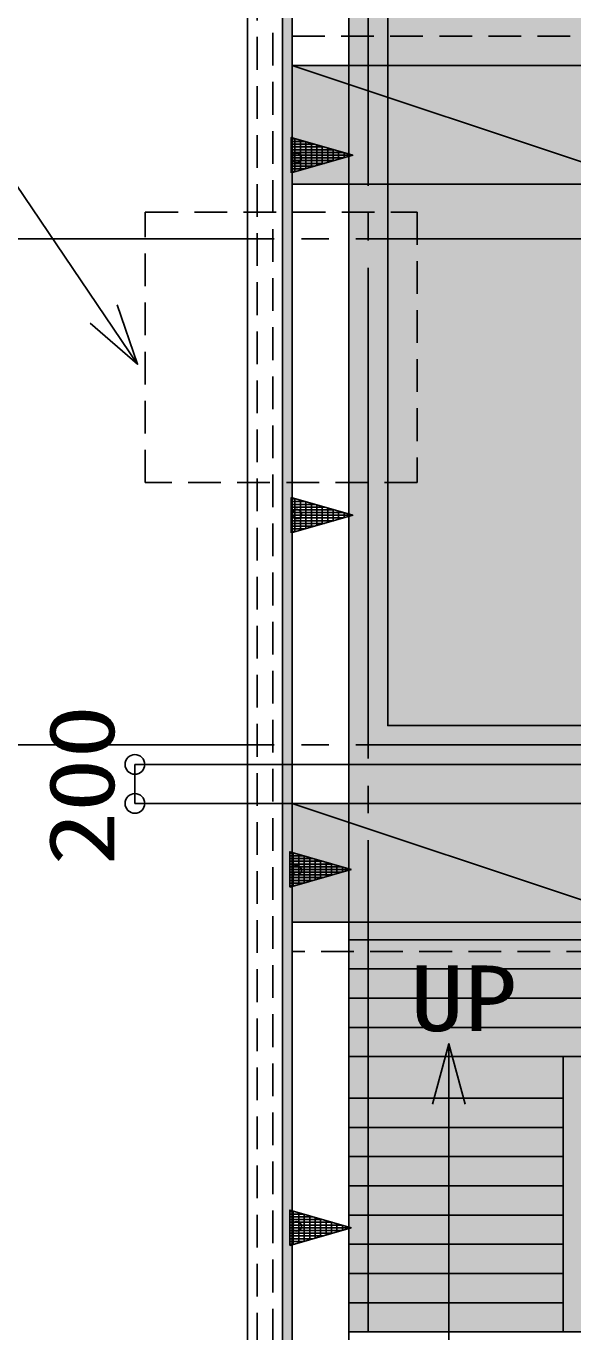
# Model space of a CAD drawing. Units: millimetres, scale not verified. Extents: x -28066 to 28517, y -19778 to 19827.
# Drawn here: x -9046 to -6240, y -4454 to 2252 of the extents above; entities that cross this region are included whole.
import ezdxf
from ezdxf.enums import TextEntityAlignment as Align

# ---------------------------------------------------------------- set-up
doc = ezdxf.new("R2010")
doc.units = ezdxf.units.MM
doc.header["$LTSCALE"] = 140
doc.linetypes.add('DASHED1', pattern=[1.8, 1.2, -0.6])
doc.linetypes.add('LONG_CHAIN', pattern=[21, 18, -1, 1, -1])
for name, color, linetype in [('0-0_単管', 5, 'Continuous'), ('0-1_基準芯', 7, 'Continuous'), ('0-2_板_18', 5, 'Continuous'), ('0-3_64', 1, 'Continuous'), ('0-4_50', 7, 'Continuous'), ('0-6_階段', 2, 'DASHED1'), ('0-9_外形線', 4, 'Continuous'), ('0-A_建て枠', 5, 'Continuous'), ('0-E_敷地', 7, 'Continuous'), ('0-F_ネット', 3, 'DASHED1'), ('1-1_中・下桟', 6, 'DASHED1')]:
    doc.layers.add(name, color=color, linetype=linetype)
doc.styles.add('ＭＳ ゴシック', font='')
doc.styles.get('ＭＳ ゴシック').set_extended_font_data('MS Gothic')

msp = doc.modelspace()

# ---------------------------------------------------------------- linework, layer by layer
at = {"layer": '0-0_単管'}
for p, q in [((-7729.6, 12549.2), (-7729.6, -5500.8)), ((-7681, 12549.2), (-7681, -5500.8)), ((-8487.8, -1739.8), (-8487.8, -1539.8)), ((-8487.8, -1539.8), (-6309.1, -1539.8)), ((-8487.8, -1739.8), (-6600.4, -1739.8))]:
    msp.add_line(p, q, dxfattribs=at)
for centre, radius in [((-7656.7, 1575.2), 24.3), ((-7656.7, -253.8), 24.3), ((-8487.8, -1539.8), 50.4), ((-8487.8, -1739.8), 50.4), ((-7656.7, -2082.8), 24.3), ((-7656.7, -3911.8), 24.3)]:
    msp.add_circle(centre, radius, dxfattribs=at)
at = {"layer": '0-0_単管', "color": 7}
for points in [[(310.3, 12260.2), (-7389.7, -4453.7), (-7389.7, 12260.2)], [(310.3, 12260.2), (-5039.7, -4453.7), (-7389.7, -4453.7)]]:
    msp.add_solid(points, dxfattribs=at)
at = {"layer": '0-1_基準芯', "linetype": 'LONG_CHAIN'}
for p, q in [((-7289.7, 15710.9), (-7289.7, -9170.4)), ((-16173.1, 1160.2), (10849.6, 1160.2)), ((-16173.1, -1439.8), (10849.6, -1439.8))]:
    msp.add_line(p, q, dxfattribs=at)
at = {"layer": '0-1_基準芯'}
for p, q in [((-6189.7, -2439.8), (-7389.7, -2439.8)), ((-6189.7, -2589.8), (-7389.7, -2589.8)), ((-6189.7, -2739.8), (-7389.7, -2739.8)), ((-6189.7, -2889.8), (-7389.7, -2889.8)), ((-6189.7, -3039.8), (-7389.7, -3039.8)), ((-6289.7, -3253.7), (-7389.7, -3253.7)), ((-6289.7, -3403.7), (-7389.7, -3403.7)), ((-6289.7, -3553.7), (-7389.7, -3553.7)), ((-6289.7, -3703.7), (-7389.7, -3703.7)), ((-6289.7, -3853.7), (-7389.7, -3853.7)), ((-6289.7, -4003.7), (-7389.7, -4003.7)), ((-6289.7, -4153.7), (-7389.7, -4153.7)), ((-6289.7, -4303.7), (-7389.7, -4303.7)), ((-7389.7, -4453.7), (-6189.7, -4453.7)), ((-6289.7, -4453.7), (-7389.7, -4453.7))]:
    msp.add_line(p, q, dxfattribs=at)
at = {"layer": '0-1_基準芯', "color": 5}
for points in [[(-7729.6, 12580.2), (-7681, -5500.8), (-7729.6, -5500.8)], [(-7729.6, 12580.2), (-7681, 12531.6), (-7681, -5500.8)]]:
    msp.add_solid(points, dxfattribs=at)
at = {"layer": '0-1_基準芯'}
for points in [[(-7681, 2050.2), (-2194, 1440.2), (-7681, 1440.2)], [(-2194, 1440.2), (-7681, 2050.2), (-1584, 2050.2)], [(-2194, -1739.8), (-7681, -2349.8), (-7681, -1739.8)], [(-2194, -1739.8), (-1584, -2349.8), (-7681, -2349.8)]]:
    msp.add_solid(points, dxfattribs=at)
at = {"layer": '0-2_板_18'}
for p, q in [((-7681, 2050.2), (-5852, 2050.2)), ((-5852, 1440.2), (-7681, 2050.2)), ((-7681, 1440.2), (-7681, 2050.2)), ((-5852, 1440.2), (-7681, 1440.2)), ((-7681, -1739.8), (-5852, -1739.8)), ((-7681, -1739.8), (-5852, -2349.8)), ((-7681, -1739.8), (-7681, -2349.8)), ((-5852, -2349.8), (-7681, -2349.8))]:
    msp.add_line(p, q, dxfattribs=at)
at = {"layer": '0-3_64'}
for p, q in [((-7661.1, 1673.2), (-7684.8, 1673.2)), ((-7612.6, 1659.2), (-7684.8, 1659.2)), ((-7564.1, 1645.2), (-7684.8, 1645.2)), ((-7515.6, 1631.2), (-7684.8, 1631.2)), ((-7467.2, 1617.2), (-7684.8, 1617.2)), ((-7666.1, 1503.6), (-7666.1, 1674.7)), ((-7638.1, 1511.7), (-7638.1, 1666.6)), ((-7610.1, 1519.8), (-7610.1, 1658.5)), ((-7582.1, 1527.9), (-7582.1, 1650.4)), ((-7554.1, 1536), (-7554.1, 1642.3)), ((-7526.1, 1544), (-7526.1, 1634.2)), ((-7498.1, 1552.1), (-7498.1, 1626.2)), ((-7470.1, 1560.2), (-7470.1, 1618.1)), ((-7442.1, 1568.3), (-7442.1, 1610)), ((-7418.7, 1603.2), (-7684.8, 1603.2)), ((-7370.2, 1589.2), (-7684.8, 1589.2)), ((-7418, 1575.2), (-7684.8, 1575.2)), ((-7466.5, 1561.2), (-7684.8, 1561.2)), ((-7515, 1547.2), (-7684.8, 1547.2)), ((-7414.1, 1576.4), (-7414.1, 1601.9)), ((-7386.1, 1584.5), (-7386.1, 1593.8)), ((-7563.5, 1533.2), (-7684.8, 1533.2)), ((-7612, 1519.2), (-7684.8, 1519.2)), ((-7660.5, 1505.2), (-7684.8, 1505.2)), ((-7661.1, -176), (-7684.8, -176)), ((-7612.6, -190), (-7684.8, -190)), ((-7666.1, -345.6), (-7666.1, -174.5)), ((-7638.1, -337.5), (-7638.1, -182.6)), ((-7610.1, -329.4), (-7610.1, -190.7)), ((-7582.1, -321.3), (-7582.1, -198.8)), ((-7564.1, -204), (-7684.8, -204)), ((-7515.6, -218), (-7684.8, -218)), ((-7467.2, -232), (-7684.8, -232)), ((-7418.7, -246), (-7684.8, -246)), ((-7370.2, -260), (-7684.8, -260)), ((-7554.1, -313.2), (-7554.1, -206.9)), ((-7526.1, -305.2), (-7526.1, -215)), ((-7498.1, -297.1), (-7498.1, -223)), ((-7470.1, -289), (-7470.1, -231.1)), ((-7442.1, -280.9), (-7442.1, -239.2)), ((-7414.1, -272.8), (-7414.1, -247.3)), ((-7386.1, -264.8), (-7386.1, -255.4)), ((-7418, -274), (-7684.8, -274)), ((-7466.5, -288), (-7684.8, -288)), ((-7515, -302), (-7684.8, -302)), ((-7563.5, -316), (-7684.8, -316)), ((-7612, -330), (-7684.8, -330)), ((-7660.5, -344), (-7684.8, -344)), ((-7669.7, -1995), (-7693.3, -1995)), ((-7621.2, -2009), (-7693.3, -2009)), ((-7674.6, -2164.6), (-7674.6, -1993.6)), ((-7646.6, -2156.6), (-7646.6, -2001.7)), ((-7618.6, -2148.5), (-7618.6, -2009.8)), ((-7572.7, -2023), (-7693.3, -2023)), ((-7524.2, -2037), (-7693.3, -2037)), ((-7475.7, -2051), (-7693.3, -2051)), ((-7427.2, -2065), (-7693.3, -2065)), ((-7590.6, -2140.4), (-7590.6, -2017.8)), ((-7562.6, -2132.3), (-7562.6, -2025.9)), ((-7534.6, -2124.2), (-7534.6, -2034)), ((-7506.6, -2116.1), (-7506.6, -2042.1)), ((-7478.6, -2108.1), (-7478.6, -2050.2)), ((-7450.6, -2100), (-7450.6, -2058.3)), ((-7422.6, -2091.9), (-7422.6, -2066.3)), ((-7394.6, -2083.8), (-7394.6, -2074.4)), ((-7378.7, -2079), (-7693.3, -2079)), ((-7426.5, -2093), (-7693.3, -2093)), ((-7475, -2107), (-7693.3, -2107)), ((-7523.5, -2121), (-7693.3, -2121)), ((-7572, -2135), (-7693.3, -2135)), ((-7620.5, -2149), (-7693.3, -2149)), ((-7669, -2163), (-7693.3, -2163)), ((-7669.7, -3835.1), (-7693.3, -3835.1)), ((-7621.2, -3849.1), (-7693.3, -3849.1)), ((-7572.7, -3863.1), (-7693.3, -3863.1)), ((-7524.2, -3877.1), (-7693.3, -3877.1)), ((-7674.6, -4004.7), (-7674.6, -3833.7)), ((-7646.6, -3996.6), (-7646.6, -3841.7)), ((-7618.6, -3988.5), (-7618.6, -3849.8)), ((-7590.6, -3980.4), (-7590.6, -3857.9)), ((-7562.6, -3972.4), (-7562.6, -3866)), ((-7534.6, -3964.3), (-7534.6, -3874.1)), ((-7506.6, -3956.2), (-7506.6, -3882.2)), ((-7475.7, -3891.1), (-7693.3, -3891.1)), ((-7427.2, -3905.1), (-7693.3, -3905.1)), ((-7378.7, -3919.1), (-7693.3, -3919.1)), ((-7426.5, -3933.1), (-7693.3, -3933.1)), ((-7475, -3947.1), (-7693.3, -3947.1)), ((-7478.6, -3948.1), (-7478.6, -3890.2)), ((-7450.6, -3940), (-7450.6, -3898.3)), ((-7422.6, -3932), (-7422.6, -3906.4)), ((-7394.6, -3923.9), (-7394.6, -3914.5)), ((-7523.5, -3961.1), (-7693.3, -3961.1)), ((-7572, -3975.1), (-7693.3, -3975.1)), ((-7620.5, -3989.1), (-7693.3, -3989.1)), ((-7669, -4003.1), (-7693.3, -4003.1))]:
    msp.add_line(p, q, dxfattribs=at)
for points in [[(-7684.8, 1498.2), (-7369.8, 1589.1), (-7684.8, 1680.1)], [(-7684.8, -351), (-7369.8, -260.1), (-7684.8, -169.1)], [(-7693.3, -2170), (-7378.3, -2079.1), (-7693.3, -1988.2)], [(-7693.3, -4010.1), (-7378.3, -3919.2), (-7693.3, -3828.2)]]:
    msp.add_lwpolyline(points, close=True, dxfattribs=at)
at = {"layer": '0-4_50'}
for p, q in [((-7909.7, 15710.9), (-7909.7, -9170.4)), ((-8474.1, 515.4), (-8717.4, 726.4)), ((-6876, -2973.8), (-6792.7, -3284.8)), ((-7389.7, -6994.6), (-7389.7, -4064.9))]:
    msp.add_line(p, q, dxfattribs=at)
for points in [[(-13102.3, 2238.7), (-9639.4, 2238.7), (-8474.1, 515.4), (-8579.3, 819.8)], [(-5738.8, -3228), (-5738.8, -4666.3), (-6876, -4666.3), (-6876, -2973.8), (-6959.4, -3284.8)]]:
    msp.add_lwpolyline(points, dxfattribs=at)
at = {"layer": '0-6_階段'}
msp.add_lwpolyline([(3453.2, -6719.8), (3453.2, 1878.8), (928.2, 1878.8), (928.2, 12780.2), (-7859.6, 12780.2), (-7859.6, -6240.8)], dxfattribs=at)
at = {"layer": '0-9_外形線'}
for p, q in [((-7389.7, -1539.8), (-7389.7, -4453.7)), ((-6289.7, -3039.8), (-6189.7, -3039.8)), ((-6289.7, -4453.7), (-6289.7, -3039.8))]:
    msp.add_line(p, q, dxfattribs=at)
for points in [[(-7389.7, 12260.2), (-7389.7, -1539.8), (-2589.7, -1539.8), (-2589.7, -2439.8), (-6189.7, -2439.8), (-6189.7, -3039.8), (-4939.7, -3039.8), (-4939.7, -4939.8), (3010.3, -4939.8), (3010.3, 1260.2), (310.3, 1260.2), (310.3, 12260.2)], [(-7389.7, 12260.2), (-7389.7, -1539.8), (-2589.7, -1539.8), (-2589.7, -2439.8), (-6189.7, -2439.8), (-6189.7, -3039.8), (-5039.7, -3039.8), (-5039.7, -4939.8), (3010.3, -4939.8), (3010.3, 1260.2), (310.3, 1260.2), (310.3, 12260.2)]]:
    msp.add_lwpolyline(points, close=True, dxfattribs=at)
for points in [[(-7389.7, 12260.2), (-7389.7, -1539.8), (-2589.7, -1539.8), (-2589.7, -2439.8), (-6189.7, -2439.8), (-6189.7, -3039.8), (-5039.7, -3039.8), (-5039.7, -5339.8)], [(-7389.7, 12260.2), (-7389.7, -1539.8), (-6189.7, -1539.8), (-6189.7, -1339.8), (-7189.7, -1339.8), (-7189.7, 12060.2)], [(-5039.7, -4453.7), (-5039.7, -3039.8), (-6189.7, -3039.8), (-6189.7, -2439.8), (-2589.7, -2439.8), (-2589.7, -1539.8), (-7389.7, -1539.8)], [(-5039.7, -4453.7), (-5039.7, -3039.8), (-6189.7, -3039.8), (-6189.7, -2439.8), (-2589.7, -2439.8), (-2589.7, -1539.8), (-7389.7, -1539.8), (-7389.7, -4453.7)], [(-6289.7, -4453.7), (-6189.7, -4453.7), (-6189.7, -3039.8)]]:
    msp.add_lwpolyline(points, dxfattribs=at)
at = {"layer": '0-A_建て枠'}
for p, q in [((-7681, 1440.2), (-7681, 2050.2)), ((-7681, -1739.8), (-7681, -2349.8))]:
    msp.add_line(p, q, dxfattribs=at)
at = {"layer": '0-E_敷地'}
msp.add_lwpolyline([(-7909.7, -9739.8), (-7909.7, 12653.3), (3174.6, 12653.3), (3174.6, -9739.8)], dxfattribs=at)
at = {"layer": '0-F_ネット'}
for points in [[(-7779.6, 12549.2), (-7779.6, -5500.8), (-7779.6, -6110.8)], [(-7681, 2200.2), (-5852, 2200.2), (-4023, 2200.2)], [(-2194, -2499.8), (-4023, -2499.8), (-5852, -2499.8), (-7681, -2499.8)]]:
    msp.add_lwpolyline(points, dxfattribs=at)
at = {"layer": '1-1_中・下桟'}
msp.add_lwpolyline([(-8434.2, 1297.2), (-7038.3, 1297.2), (-7038.3, -92), (-8434.2, -92)], close=True, dxfattribs=at)

# ---------------------------------------------------------------- texts
at = {"layer": '0-0_単管', "style": 'ＭＳ ゴシック', "width": 1.2}
msp.add_text('200', height=336.7, rotation=90, dxfattribs=at).set_placement((-8492.7, -2058.8), align=Align.BOTTOM_LEFT)
at = {"layer": '0-4_50', "style": 'ＭＳ ゴシック', "width": 1.2}
msp.add_text('UP', height=336.7, dxfattribs=at).set_placement((-7074.4, -3009.8), align=Align.BOTTOM_LEFT)

doc.saveas('drawing.dxf')
